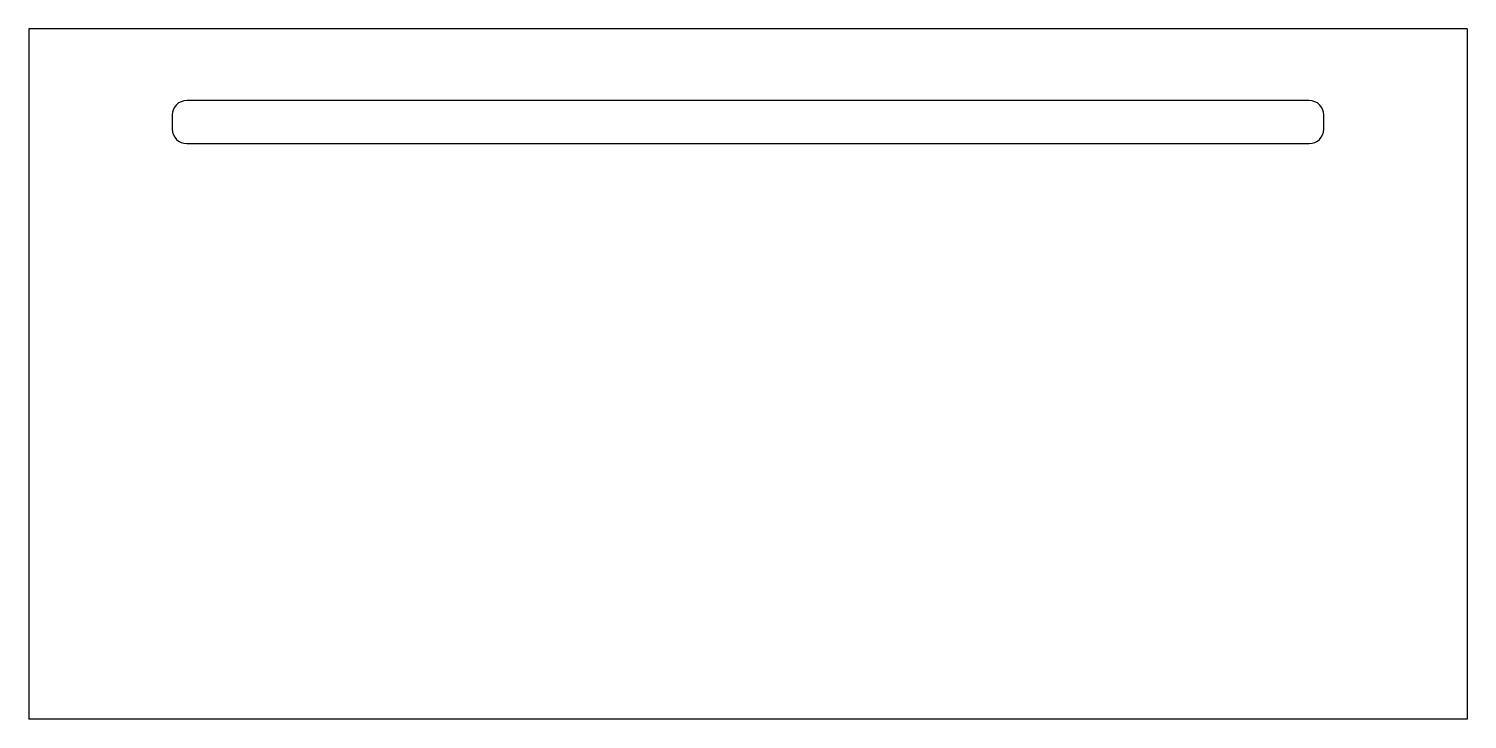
# Model space of a CAD drawing. Extents: x -352 to 650, y -136 to 346.
import ezdxf

# ---------------------------------------------------------------- set-up
doc = ezdxf.new("R2010")
doc.units = 0
doc.layers.add('View002', color=7, linetype='CONTINUOUS')

msp = doc.modelspace()

# ---------------------------------------------------------------- linework, layer by layer
at = {"layer": 'View002'}
for p, q in [((649.5, 345.5), (-352.5, 345.5)), ((-352.5, 345.5), (-352.5, -135.5)), ((649.5, 345.5), (649.5, -135.5)), ((539.5, 295.5), (-242.5, 295.5)), ((-252.5, 285.5), (-252.5, 275.5)), ((549.5, 275.5), (549.5, 285.5)), ((-242.5, 265.5), (539.5, 265.5)), ((649.5, -135.5), (-352.5, -135.5))]:
    msp.add_line(p, q, dxfattribs=at)
for centre, start, end in [((-242.5, 285.5), 90, 180), ((539.5, 285.5), 0, 90), ((-242.5, 275.5), 180, -90), ((539.5, 275.5), -90, 0)]:
    msp.add_arc(centre, 10, start, end, dxfattribs=at)

doc.saveas('drawing.dxf')
